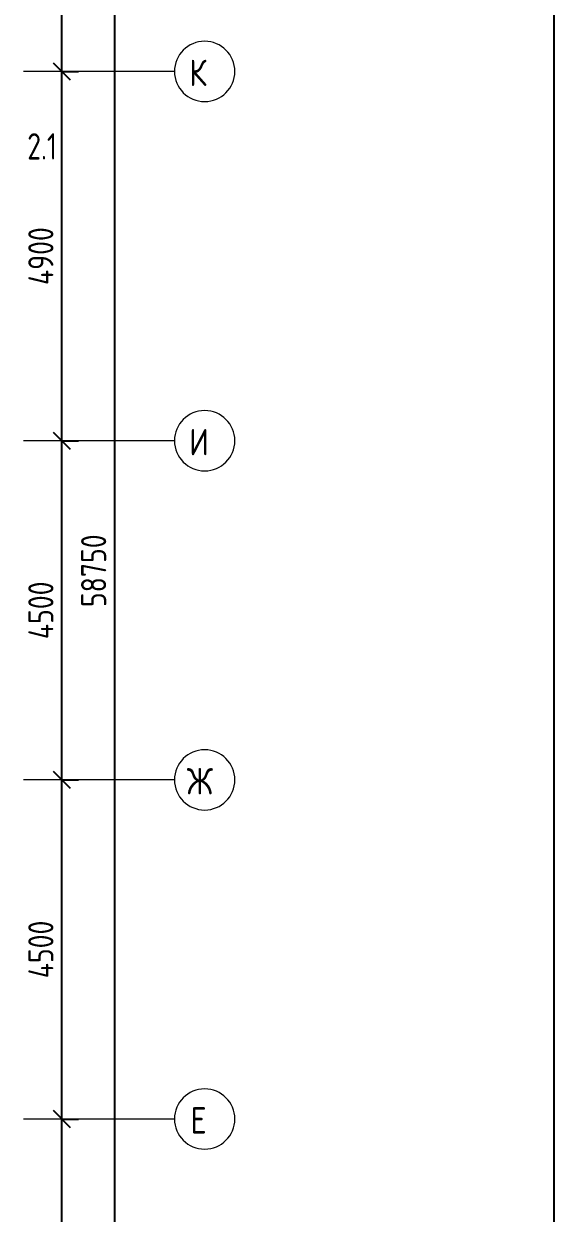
# Model space of a CAD drawing. Header units: millimetres. Extents: x -68946 to 690821, y -552984 to 293768.
# Drawn here: x 182513 to 189546, y -237681 to -221898 of the extents above; entities that cross this region are included whole.
import ezdxf

# ---------------------------------------------------------------- set-up
doc = ezdxf.new("R2010")
doc.units = ezdxf.units.MM
doc.linetypes.add('ADSK_Линия сетки', pattern=[2500, 2000, -250, 0, -250])
doc.linetypes.add('ADSK_Скрыто', pattern=[600, 300, -300])
doc.layers.get('Defpoints').update_dxf_attribs({"color": 250})
for name, color, linetype, lineweight in [('A-____-____-DIMS', 250, 'Continuous', 9), ('G-____-____-SYMB', 250, 'ADSK_Скрыто', 9), ('S-GRID-____-IDEN', 250, 'Continuous', 9), ('S-GRID-____-OTLN', 250, 'Continuous', 9)]:
    doc.layers.add(name, color=color, linetype=linetype, lineweight=lineweight)
doc.styles.add('GOST Common', font='', dxfattribs={"width": 0.9, "height": 350})
doc.styles.add('GOST Common_2', font='', dxfattribs={"width": 0.8, "height": 350})
doc.styles.get("Standard").update_dxf_attribs({"font": 'ГОСТ тип А.ttf'})
doc.styles.get('GOST Common').set_extended_font_data('GOST Common')
doc.styles.get('GOST Common_2').set_extended_font_data('GOST Common')
doc.dimstyles.new('А3', dxfattribs={"dimtxt": 333, "dimasz": 222, "dimexe": 222, "dimexo": 111, "dimgap": 111, "dimtad": 1, "dimtoh": 1, "dimdec": 0, "dimrnd": 0.0015, "dimzin": 0, "dimdsep": 46, "dimtxsty": 'Standard', "dimblk": 'OBLIQUE', "dimcen": 0, "dimclrd": 7, "dimclre": 7, "dimclrt": 7, "dimadec": 0, "dimazin": 0, "dimtfac": 1, "dimtdec": 0, "dimtofl": 0, "dimtmove": 0, "dimatfit": 3, "dimfxl": 1, "dimtolj": 1, "dimtzin": 0, "dimarcsym": 0})

# ---------------------------------------------------------------- blocks, each defined once
blk = doc.blocks.new('Ось сетки - Круг_Ø8 мм-39983606-АР1_Маркировочный план 3 этажа секция 2_3')
at = {"layer": 'S-GRID-____-IDEN'}
for start, end in [(360, 180), (180, 360)]:
    blk.add_arc((0, 0), 4, start, end, dxfattribs=at)
blk = doc.blocks.new('_Oblique')
at = {"color": 0, "linetype": 'ByBlock', "lineweight": -2}
blk.add_line((-0.5, -0.5), (0.5, 0.5), dxfattribs=at)
blk = doc.blocks.new('*D4387')
at = {"layer": 'A-____-____-DIMS', "color": 7, "lineweight": -2, "transparency": 16777216}
for p, q in [((183017, -240931), (183017, -236431)), ((183028, -236431), (183239, -236431)), ((183028, -240931), (183239, -240931))]:
    blk.add_line(p, q, dxfattribs=at)
at = {"layer": 'Defpoints', "color": 0, "lineweight": 30, "transparency": 16777216}
for p in [(182917, -236431), (183017, -236431), (182917, -240931)]:
    blk.add_point(p, dxfattribs=at)
at = {"layer": 'A-____-____-DIMS', "color": 7, "lineweight": -2, "transparency": 16777216, "xscale": 222, "yscale": 222, "zscale": 222}
for p, rotation in [((183017, -236431), 90), ((183017, -240931), 270)]:
    blk.add_blockref('_Oblique', p, dxfattribs=dict(at, rotation=rotation))
at = {"layer": 'A-____-____-DIMS', "color": 7, "transparency": 16777216, "insert": (182739, -238681), "char_height": 333, "width": 2.57, "attachment_point": 5, "rotation": 90}
blk.add_mtext('\\A1;4500', dxfattribs=at)
blk = doc.blocks.new('*D4388')
at = {"layer": 'A-____-____-DIMS', "color": 7, "lineweight": -2, "transparency": 16777216}
for p, q in [((183017, -236431), (183017, -231931)), ((183028, -231931), (183239, -231931)), ((183028, -236431), (183239, -236431))]:
    blk.add_line(p, q, dxfattribs=at)
at = {"layer": 'Defpoints', "color": 0, "lineweight": 30, "transparency": 16777216}
for p in [(182917, -231931), (183017, -231931), (182917, -236431)]:
    blk.add_point(p, dxfattribs=at)
at = {"layer": 'A-____-____-DIMS', "color": 7, "lineweight": -2, "transparency": 16777216, "xscale": 222, "yscale": 222, "zscale": 222}
for p, rotation in [((183017, -231931), 90), ((183017, -236431), 270)]:
    blk.add_blockref('_Oblique', p, dxfattribs=dict(at, rotation=rotation))
at = {"layer": 'A-____-____-DIMS', "color": 7, "transparency": 16777216, "insert": (182739, -234181), "char_height": 333, "width": 2.57, "attachment_point": 5, "rotation": 90}
blk.add_mtext('\\A1;4500', dxfattribs=at)
blk = doc.blocks.new('*D4389')
at = {"layer": 'A-____-____-DIMS', "color": 7, "lineweight": -2, "transparency": 16777216}
for p, q in [((183017, -231931), (183017, -227431)), ((183028, -227431), (183239, -227431)), ((183028, -231931), (183239, -231931))]:
    blk.add_line(p, q, dxfattribs=at)
at = {"layer": 'Defpoints', "color": 0, "lineweight": 30, "transparency": 16777216}
for p in [(182917, -227431), (183017, -227431), (182917, -231931)]:
    blk.add_point(p, dxfattribs=at)
at = {"layer": 'A-____-____-DIMS', "color": 7, "lineweight": -2, "transparency": 16777216, "xscale": 222, "yscale": 222, "zscale": 222}
for p, rotation in [((183017, -227431), 90), ((183017, -231931), 270)]:
    blk.add_blockref('_Oblique', p, dxfattribs=dict(at, rotation=rotation))
at = {"layer": 'A-____-____-DIMS', "color": 7, "transparency": 16777216, "insert": (182739, -229681), "char_height": 333, "width": 2.57, "attachment_point": 5, "rotation": 90}
blk.add_mtext('\\A1;4500', dxfattribs=at)
blk = doc.blocks.new('*D4390')
at = {"layer": 'A-____-____-DIMS', "color": 7, "lineweight": -2, "transparency": 16777216}
for p, q in [((183017, -227431), (183017, -222531)), ((183028, -222531), (183239, -222531)), ((183028, -227431), (183239, -227431))]:
    blk.add_line(p, q, dxfattribs=at)
at = {"layer": 'Defpoints', "color": 0, "lineweight": 30, "transparency": 16777216}
for p in [(182917, -222531), (183017, -222531), (182917, -227431)]:
    blk.add_point(p, dxfattribs=at)
at = {"layer": 'A-____-____-DIMS', "color": 7, "lineweight": -2, "transparency": 16777216, "xscale": 222, "yscale": 222, "zscale": 222}
for p, rotation in [((183017, -222531), 90), ((183017, -227431), 270)]:
    blk.add_blockref('_Oblique', p, dxfattribs=dict(at, rotation=rotation))
at = {"layer": 'A-____-____-DIMS', "color": 7, "transparency": 16777216, "insert": (182739, -224981), "char_height": 333, "width": 2.57, "attachment_point": 5, "rotation": 90}
blk.add_mtext('\\A1;4900', dxfattribs=at)
blk = doc.blocks.new('*D4391')
at = {"layer": 'A-____-____-DIMS', "color": 7, "lineweight": -2, "transparency": 16777216}
for p, q in [((183017, -222531), (183017, -218581)), ((183028, -218581), (183239, -218581)), ((183028, -222531), (183239, -222531))]:
    blk.add_line(p, q, dxfattribs=at)
at = {"layer": 'Defpoints', "color": 0, "lineweight": 30, "transparency": 16777216}
for p in [(182917, -218581), (183017, -218581), (182917, -222531)]:
    blk.add_point(p, dxfattribs=at)
at = {"layer": 'A-____-____-DIMS', "color": 7, "lineweight": -2, "transparency": 16777216, "xscale": 222, "yscale": 222, "zscale": 222}
for p, rotation in [((183017, -218581), 90), ((183017, -222531), 270)]:
    blk.add_blockref('_Oblique', p, dxfattribs=dict(at, rotation=rotation))
at = {"layer": 'A-____-____-DIMS', "color": 7, "transparency": 16777216, "insert": (182739, -220556), "char_height": 333, "width": 2.48, "attachment_point": 5, "rotation": 90}
blk.add_mtext('\\A1;3950', dxfattribs=at)
blk = doc.blocks.new('*D4425')
at = {"layer": 'A-____-____-DIMS', "color": 7, "lineweight": -2, "transparency": 16777216}
for p, q in [((183706, -199781), (183495, -199781)), ((183717, -199781), (183717, -258531)), ((183706, -258531), (183495, -258531))]:
    blk.add_line(p, q, dxfattribs=at)
at = {"layer": 'Defpoints', "color": 0, "lineweight": 30, "transparency": 16777216}
for p in [(183817, -199781), (183717, -258531), (183817, -258531)]:
    blk.add_point(p, dxfattribs=at)
at = {"layer": 'A-____-____-DIMS', "color": 7, "lineweight": -2, "transparency": 16777216, "xscale": 222, "yscale": 222, "zscale": 222}
for p, rotation in [((183717, -199781), 90), ((183717, -258531), 270)]:
    blk.add_blockref('_Oblique', p, dxfattribs=dict(at, rotation=rotation))
at = {"layer": 'A-____-____-DIMS', "color": 7, "transparency": 16777216, "insert": (183439, -229156), "char_height": 333, "width": 3.1, "attachment_point": 5, "rotation": 90}
blk.add_mtext('\\A1;58750', dxfattribs=at)

msp = doc.modelspace()

# ---------------------------------------------------------------- linework, layer by layer
at = {"color": 1}
msp.add_lwpolyline([(189545.5605, -191505.7893), (141899.2737, -191505.7893), (141899.2737, -264439.6787), (189545.5605, -264439.6787)], close=True, dxfattribs=at)
at = {"layer": 'S-GRID-____-OTLN', "linetype": 'ADSK_Линия сетки'}
for p, q in [((184510.8783, -222530.9286), (127372.9057, -222530.9286)), ((184510.8783, -227430.9286), (127372.9057, -227430.9286)), ((184510.8783, -231930.9286), (127372.9057, -231930.9286)), ((184510.8783, -236430.9286), (127372.9057, -236430.9286))]:
    msp.add_line(p, q, dxfattribs=at)

# ---------------------------------------------------------------- block references
at = {"layer": 'S-GRID-____-IDEN', "xscale": 99.99999999999993, "yscale": 99.99999999999993, "zscale": 99.99999999999993, "rotation": 89.99999999999982}
for p in [(184910.8783, -222530.9286), (184910.8783, -227430.9286), (184910.8783, -231930.9286), (184910.8783, -236430.9286)]:
    msp.add_blockref('Ось сетки - Круг_Ø8 мм-39983606-АР1_Маркировочный план 3 этажа секция 2_3', p, dxfattribs=at)

# ---------------------------------------------------------------- texts
at = {"layer": 'G-____-____-SYMB', "linetype": 'Continuous', "insert": (182558.6494, -223350.192), "char_height": 350, "width": 513.08, "attachment_point": 1, "style": 'GOST Common_2'}
msp.add_mtext('2.1', dxfattribs=at)
at = {"layer": 'S-GRID-____-IDEN', "color": 18, "true_color": 0x000000, "char_height": 350, "attachment_point": 1, "style": 'GOST Common'}
for s, insert, width in [('\\fGOST Common|b0|i0|c204|p34|;\\W.9;К', (184705.6012, -222373.703), 310.253062), ('\\fGOST Common|b0|i0|c204|p34|;\\W.9;И', (184705.6012, -227273.703), 310.253062), ('\\fGOST Common|b0|i0|c204|p34|;\\W.9;Ж', (184672.7512, -231773.703), 389.620125), ('\\fGOST Common|b0|i0|c204|p34|;\\W.9;Е', (184720.4512, -236273.703), 274.177125)]:
    msp.add_mtext(s, dxfattribs=dict(at, insert=insert, width=width))

# ---------------------------------------------------------------- dimensions: what is measured, and where the dimension line sits
at = {"layer": 'A-____-____-DIMS'}
for base, p1, p2, picture, middle in [((183716.8556, -258530.9286), (183816.8405, -199780.9286), (183816.8405, -258530.9286), '*D4425', (183439.3556, -229155.9286)), ((183016.8556, -218580.9286), (182916.8707, -222530.9286), (182916.8707, -218580.9286), '*D4391', (182739.3556, -220555.9286)), ((183016.8556, -222530.9286), (182916.8707, -227430.9286), (182916.8707, -222530.9286), '*D4390', (182739.3556, -224980.9286)), ((183016.8556, -227430.9286), (182916.8707, -231930.9286), (182916.8707, -227430.9286), '*D4389', (182739.3556, -229680.9286)), ((183016.8556, -231930.9286), (182916.8707, -236430.9286), (182916.8707, -231930.9286), '*D4388', (182739.3556, -234180.9286)), ((183016.8556, -236430.9286), (182916.8707, -240930.9286), (182916.8707, -236430.9286), '*D4387', (182739.3556, -238680.9286))]:
    dim = msp.add_linear_dim(base=base, p1=p1, p2=p2, angle=90, dimstyle='А3', dxfattribs=at)
    dim.commit()
    dim.dimension.update_dxf_attribs({"geometry": picture, "text_midpoint": middle})

doc.saveas('drawing.dxf')
